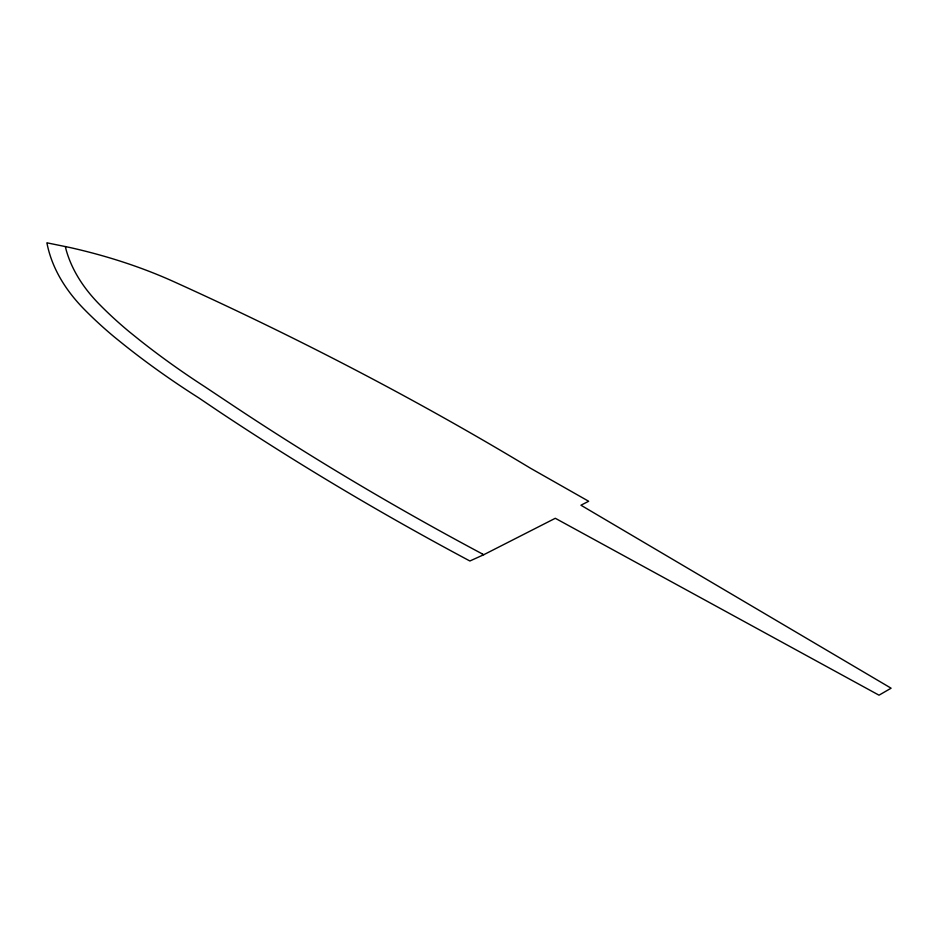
<?xml version="1.0" encoding="UTF-8"?>
<svg xmlns="http://www.w3.org/2000/svg" width="938" height="938" viewBox="0 0 938 938"><rect width="100%" height="100%" fill="white"/><g stroke="black" fill="none" stroke-linecap="round" stroke-linejoin="round"><path stroke-width="1.41" d="M483.703 554.745L555.296 518.28L879.012 695.187L891.1 688.199L580.939 505.219L588.677 501.267L530.416 468.191A3370.832 1946.127 0 0 0 174.878 282.15A407.667 235.368 0 0 0 69.799 247.491L46.9 242.813A299.116 172.698 0 0 0 83.822 308.883A626.819 361.892 0 0 0 114.706 337.281L125.094 345.653A1063.856 614.214 0 0 0 198.481 397.7L218.097 410.938A3246.629 1874.429 0 0 0 469.891 560.994L483.703 554.745L481.792 553.643M65.367 246.542L66.141 249.871A281.881 162.743 0 0 0 99.053 303.994A608.528 351.328 0 0 0 129.022 331.548L139.187 339.744A1046.421 604.142 0 0 0 204.414 386.468L231.264 404.348A3229.745 1864.674 0 0 0 481.792 553.643"/></g></svg>
